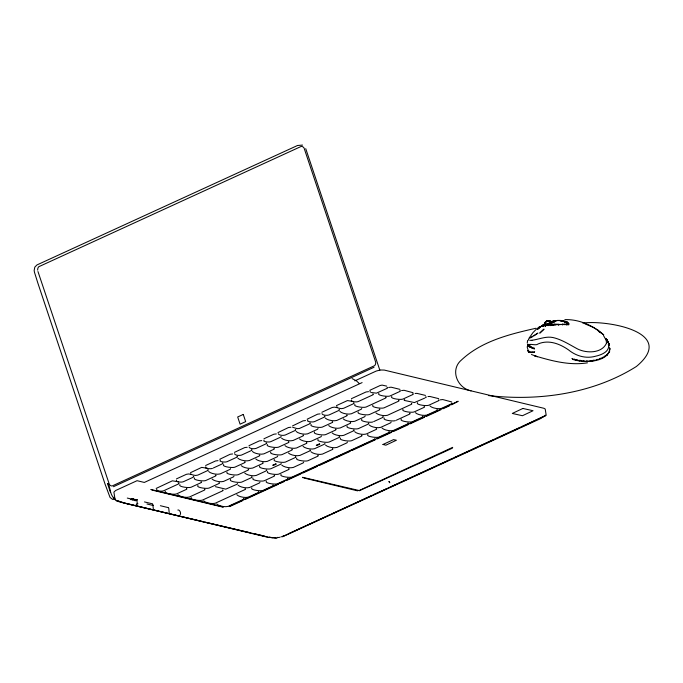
<?xml version="1.0" encoding="UTF-8"?>
<svg xmlns="http://www.w3.org/2000/svg" width="683" height="683" viewBox="0 0 683 683"><rect width="100%" height="100%" fill="white"/><g stroke="black" fill="none" stroke-linecap="round" stroke-linejoin="round"><path stroke-width="1.02" d="M606.461 343.19L606.154 339.622M527.242 343.003L527.617 340.365M571.876 358.49L574.096 359.736L574.053 358.985L576.674 360.419L576.708 359.599L579.807 361.042L579.833 360.18L583.171 361.486L583.18 360.607L586.466 361.623L586.518 360.752L589.694 361.469L589.839 360.624L592.887 361.017L593.126 360.206L596.046 360.283L596.37 359.506L599.187 359.267L599.572 358.507L602.15 358.029L605.155 355.945L604.762 356.714L607.281 354.503L606.931 355.288L609.612 351.557L609.407 352.428L609.851 348.381C608.536 362.938 582.847 363.288 572.422 359.19M545.35 323.657L545.145 322.308C546.724 320.096 549.806 320.651 551.429 322.513L552.095 322.214L551.779 321.573L553.964 321.104M606.393 343.412C601.638 353.47 586.714 353.41 577.792 349.073C569.742 344.813 562.015 339.588 552.999 337.547C545.845 336.027 539.109 339.349 532.142 340.228M537.726 328.344L537.675 328.95M564.875 324.28C556.175 325.023 544.044 322.333 537.512 329.069M602.15 358.029L602.56 357.286M528.796 339.169L528.42 339.818L528.881 340.211M561.81 324.545L567.624 324.101L566.412 322.385L566.711 323.025M156.159 488.422L172.364 480.823L178.237 481.737M190.523 472.67L201.681 467.385L207.555 468.299M177.845 494.654C179.509 496.532 185.844 498.069 189.336 497.045L204.43 490.121L205.02 489.6L204.516 489.199M190.77 473.771L191.112 474.437M208.674 471.518C210.338 473.404 216.665 474.933 220.165 473.908L230.12 469.349L230.589 468.589M219.678 459.309L230.162 454.255L232.63 453.956M212.08 479.022C213.745 480.9 220.08 482.437 223.58 481.413L233.535 476.845L233.996 476.085M203.722 500.852C205.378 502.731 211.713 504.259 215.213 503.243L244.992 489.583L245.581 489.062L245.077 488.661M234.5 453.725C234.961 455.441 239.562 455.783 241.56 455.057L251.515 450.49L252.095 449.96L251.592 449.568M237.829 458.156C239.485 460.035 245.82 461.571 249.321 460.547L259.275 455.988L259.856 455.459L259.352 455.057M249.073 447.049C249.543 448.765 254.136 449.107 256.134 448.372L266.088 443.813L266.677 443.284L266.174 442.883M216.733 503.96C218.389 505.847 224.724 507.375 228.224 506.351L243.541 499.333L244.121 498.803L243.618 498.411M241.236 465.652C242.9 467.539 249.227 469.067 252.727 468.043L262.682 463.484L263.271 462.954L262.767 462.562M252.403 451.472C254.067 453.358 260.394 454.887 263.894 453.862L273.849 449.303L274.438 448.774L273.934 448.381M244.736 473.054C246.401 474.941 252.736 476.469 256.236 475.445L266.191 470.886L266.771 470.356L266.268 469.955M238.034 485.118C239.699 486.996 246.034 488.533 249.534 487.508L259.489 482.941L259.95 482.181M255.809 458.976C257.474 460.854 263.809 462.391 267.309 461.366L277.264 456.799L277.725 456.039M236.822 494.748C238.487 496.635 244.821 498.163 248.322 497.139L258.276 492.58L258.857 492.05L258.353 491.658M277.981 432.578L288.465 427.532L290.932 427.234M278.229 433.679C278.69 435.395 283.291 435.745 285.289 435.011L295.244 430.444L295.824 429.923L295.321 429.522M281.55 438.11C283.214 439.989 289.549 441.525 293.05 440.501L303.004 435.942L303.585 435.413L303.081 435.011M292.555 425.902L303.047 420.848L305.506 420.549M284.965 445.615C286.629 447.493 292.956 449.03 296.456 448.005L306.411 443.438L307 442.908L306.496 442.516M296.132 431.434C297.788 433.312 304.123 434.849 307.623 433.825L317.578 429.257L318.039 428.497M307.128 419.217L317.621 414.163L320.088 413.872M288.465 453.008C290.13 454.895 296.465 456.423 299.965 455.399L309.92 450.84L310.5 450.31L309.997 449.918M281.763 465.072C283.428 466.95 289.763 468.487 293.263 467.462L303.218 462.895L303.679 462.135M299.538 438.93C301.203 440.808 307.538 442.345 311.03 441.32L320.993 436.753L321.454 435.993M321.958 413.633C322.419 415.349 327.02 415.699 329.018 414.965L338.973 410.406L339.553 409.877L339.05 409.476M303.047 446.332C304.703 448.21 311.038 449.747 314.539 448.722L324.493 444.155L324.954 443.395M325.279 418.064C326.944 419.951 333.278 421.479 336.779 420.455L346.733 415.896L347.314 415.366L346.81 414.974M310.919 451.711C312.583 453.589 318.91 455.126 322.41 454.101L332.365 449.534L332.954 449.004L332.45 448.611M328.694 425.569C330.35 427.447 336.685 428.984 340.185 427.959L350.14 423.392L350.729 422.862L350.225 422.47M339.861 411.388C341.517 413.266 347.852 414.803 351.352 413.778L361.307 409.211L361.768 408.451M332.194 432.971C333.859 434.849 340.194 436.386 343.694 435.361L353.649 430.794L354.229 430.264L353.726 429.872M325.492 445.026C327.157 446.904 333.492 448.441 336.984 447.416L346.947 442.857L347.408 442.097M343.267 418.884C344.932 420.762 351.267 422.299 354.759 421.274L364.722 416.715L365.183 415.947M354.648 431.665C356.304 433.543 362.639 435.08 366.139 434.055L376.094 429.487L376.683 428.967L376.179 428.565M375.966 412.908C377.622 414.786 383.957 416.323 387.457 415.298L411.294 404.37L411.875 403.841L411.371 403.448M369.221 424.98C370.886 426.866 377.221 428.395 380.713 427.37L390.676 422.811L391.137 422.051M382.036 428.028C383.701 429.906 390.036 431.443 393.536 430.418L407.836 423.861L408.425 423.332L407.922 422.931M415.443 412.677C417.1 414.555 423.434 416.092 426.935 415.068L436.889 410.5L437.479 409.971L436.975 409.578M430.017 405.992C431.682 407.871 438.016 409.407 441.508 408.383L451.472 403.824L451.933 403.055M544.172 324.357L544.573 323.213C546.058 320.498 549.943 319.516 552.095 322.214M545.102 322.794L547.092 320.916M153.299 508.869L152.838 504.285M169.188 512.677L168.735 508.084M180.175 514.555L180.517 514.034C180.935 512.224 179.194 509.339 177.828 510.039M538.178 328.122L539.954 326.687L540.253 327.328M528.89 338.409L532.86 332.741L536.684 328.856M566.105 324.613L568.58 323.87L567.155 322.086L562.809 320.566L557.166 320.566M568.111 324.545L567.624 324.101M568.307 324.536L566.557 322.325L559.659 320.6M533.799 335.934L537.914 333.099L529.769 338.111M550.78 322.939L549.977 320.788L548.705 321.548L547.962 320.566L546.434 321.223L545.76 322.496M558.651 325.006L558.352 324.365L554.69 324.297L543.105 325.552L539.271 327.046L537.641 328.344L537.948 328.984M456.21 456.953L456.671 456.628M534.678 351.608L533.218 352.522L529.837 352.548L528.659 352.146L527.95 350.686L528.659 352.146L529.197 351.173L529.837 352.548L530.99 351.429L531.511 352.641L532.894 351.514L533.218 352.522L534.465 352.317M156.834 489.259C154.64 490.906 162.016 491.666 163.468 490.855L178.468 483.974L179.048 483.453L178.545 483.052M165.363 491.308C162.964 493.288 173.892 494.91 176.436 493.954L186.399 489.395L186.98 488.866L186.476 488.465M205.762 466.83C203.577 468.47 210.953 469.23 212.404 468.418M179.945 484.623C177.537 486.612 188.465 488.225 191.018 487.278L200.973 482.71L201.553 482.181L201.05 481.788M234.406 452.377L244.736 447.57L247.203 447.28M194.518 477.938C192.119 479.927 203.039 481.541 205.592 480.593L215.546 476.025L216.127 475.505L215.623 475.103M248.979 445.692L259.318 440.894L261.785 440.595M197.925 485.442C195.526 487.423 206.454 489.045 208.998 488.089L218.961 483.53L219.542 483.001L219.038 482.599M321.855 412.284L332.194 407.486C335.951 405.984 339.827 409.826 343.592 408.289L353.546 403.721L354.127 403.192L353.623 402.799M227.08 472.081C224.681 474.062 235.601 475.684 238.154 474.728L248.108 470.16L248.689 469.639L248.185 469.238M336.437 405.608L347.442 400.571L353.316 401.484M191.257 497.506C188.858 499.486 199.786 501.109 202.33 500.152L222.564 490.881L223.153 490.351L222.649 489.959M351.566 399.999C349.372 401.638 356.748 402.398 358.208 401.587L372.824 394.885L373.413 394.356L372.909 393.954M230.581 479.475C228.182 481.464 239.11 483.077 241.654 482.13L251.617 477.562L252.198 477.041L251.694 476.64M354.895 404.43C352.488 406.411 363.416 408.033 365.968 407.077L385.656 398.052L386.236 397.523L385.733 397.13M259.736 466.113C257.337 468.103 268.265 469.716 270.81 468.769L280.764 464.201L281.234 463.441M378.834 393.374C376.435 395.363 387.355 396.977 389.908 396.029L399.862 391.461L400.443 390.941L399.939 390.539M274.31 459.437C271.911 461.418 282.839 463.04 285.383 462.084L295.346 457.516L295.927 456.995L295.423 456.594M358.268 411.943C355.86 413.932 366.788 415.546 369.341 414.59L379.296 410.031L379.876 409.501L379.372 409.108M253.034 478.177C250.635 480.158 261.555 481.78 264.108 480.823L274.062 476.264L274.643 475.735L274.139 475.334M318.039 439.391C315.64 441.372 326.568 442.994 329.112 442.038L339.067 437.479L339.656 436.949L339.152 436.548M267.608 471.492C265.209 473.481 276.137 475.095 278.681 474.147L288.636 469.58L289.225 469.05L288.721 468.658M391.752 396.473C389.353 398.454 400.281 400.076 402.833 399.12L412.788 394.561L413.369 394.031L412.865 393.63M347.195 426.021C344.795 428.01 355.715 429.624 358.268 428.676L368.222 424.109L368.803 423.588L368.299 423.187M296.764 458.131C294.364 460.12 305.284 461.734 307.837 460.777L317.791 456.218L318.372 455.689L317.868 455.296M361.768 419.345C359.369 421.326 370.297 422.948 372.841 421.992M266.396 481.131C263.997 483.112 274.925 484.734 277.469 483.777L287.432 479.218L288.013 478.689L287.509 478.288M281.029 474.42C278.63 476.41 289.558 478.023 292.102 477.075L374.301 439.391L374.762 438.631M340.493 438.085C338.094 440.074 349.013 441.688 351.566 440.74L361.52 436.172L362.101 435.643L361.597 435.25M404.678 399.564L404.097 400.093L404.601 400.486L414.427 402.569L424.8 398.069M384.256 418.022C381.857 420.011 392.785 421.624 395.329 420.677M402.979 409.33C400.579 411.32 411.507 412.933 414.052 411.977L424.006 407.418L424.595 406.889L424.092 406.496M417.552 402.646C415.153 404.635 426.081 406.248 428.634 405.301L438.588 400.733L439.169 400.212L438.665 399.811M367.847 434.465C365.448 436.446 376.367 438.068 378.92 437.111L388.875 432.552L389.455 432.023L388.951 431.622M401.288 419.097C398.889 421.078 409.809 422.7 412.361 421.744L422.316 417.185L422.897 416.656L422.393 416.254M176.615 480.192C174.421 481.831 181.798 482.599 183.257 481.78L193.212 477.221L193.793 476.691L193.289 476.29M220.344 460.146C218.15 461.793 225.527 462.553 226.987 461.734L236.941 457.175L237.522 456.645L237.018 456.253M223.665 464.577C221.266 466.566 232.194 468.179 234.747 467.232L244.702 462.664L245.282 462.135L244.779 461.742M264.073 440.1C261.879 441.747 269.256 442.507 270.707 441.696L280.67 437.129L281.131 436.369M267.394 444.531C264.995 446.52 275.923 448.133 278.468 447.186L288.431 442.618L289.011 442.089L288.508 441.696M307.802 420.062C305.608 421.701 312.985 422.461 314.436 421.65L324.399 417.082L324.98 416.553L324.476 416.16M336.95 406.692L336.369 407.222L336.873 407.623M311.124 424.484C308.725 426.474 319.653 428.087 322.197 427.14L332.16 422.572L332.741 422.051L332.237 421.65M270.81 452.035C268.41 454.016 279.33 455.638 281.883 454.682L291.837 450.123L292.418 449.593L291.914 449.192M314.539 431.989C312.14 433.97 323.059 435.592 325.612 434.636L335.566 430.077L336.147 429.547L335.643 429.146M372.875 405.241C370.476 407.23 381.404 408.844 383.948 407.896L398.531 401.211L399.12 400.682L398.616 400.289M251.822 487.807C249.423 489.796 260.351 491.41 262.895 490.462L272.85 485.895L273.439 485.365L272.935 484.973M425.705 397.651L426.294 397.122L425.791 396.729M530.819 337.675L532.305 336.804M544.769 323.597C542.106 325.091 553.273 322.478 552.223 321.42M534.413 348.031L533.363 348.561L527.874 346.187C528.121 342.174 535.703 346.435 538.195 343.916C548.662 339.46 559.787 343.78 568.555 349.918C576.093 356.074 586.031 358.942 595.559 356.219C601.271 354.972 610.542 351.497 608.297 343.993M132.289 498.744L130.359 499.632L132.673 498.838M133.134 498.769L131.375 499.572L133.518 498.855M133.714 498.906L132.34 499.802M136.045 499.461L134.295 500.272L136.438 499.555M136.634 499.606L134.875 500.408L137.018 499.7M136.959 499.862L135.029 500.75L137.343 499.956M113.48 486.706L374.019 367.275M354.827 380.866L376.231 371.057L380.303 369.998L384.256 370.066L543.864 408.28L545.213 409.032L546.204 415.315L282.583 536.531M362.11 382.608L144.326 482.437L137.052 480.695L115.649 490.505L113.899 492.119L115.103 499.751L116.511 500.938L120.575 502.193L267.932 537.316L277.153 538.016M176.496 478.86L186.433 474.301C190.19 472.798 194.066 476.64 197.831 475.103L207.786 470.536L208.366 470.006L207.863 469.614M205.651 465.49L215.589 460.94L218.056 460.641M263.954 438.768L273.892 434.209L276.359 433.918M351.446 398.659L366.054 391.965L368.521 391.666M213.309 468L222.359 463.859L222.948 463.33L222.445 462.929M137.915 503.772L136.182 504.566L137.309 503.371L136.907 500.81M373.746 421.582L382.796 417.433L383.385 416.903L382.881 416.502M396.277 420.241L409.595 414.137L410.176 413.608L409.672 413.215M229.24 506.351L458.173 401.254L451.625 404.823M230.256 506.299L242.824 500.537M244.753 499.649L278.587 484.145M280.517 483.257L284.384 481.481M286.322 480.593L300.819 473.951M302.757 473.063L317.254 466.421M319.192 465.533L333.688 458.882M335.618 457.994L350.123 451.352M352.052 450.464L375.257 439.826M377.187 438.947L391.692 432.296M393.621 431.408L408.118 424.766M410.056 423.878L424.553 417.228M426.491 416.348L440.987 409.698M442.925 408.81L449.687 405.711M289.575 533.261L305.088 526.158M307.026 525.261L330.299 514.598M332.237 513.71L346.785 507.042M348.723 506.154L371.996 495.482M373.934 494.594L386.535 488.823M390.36 487.073L412.301 477.007M414.214 476.136L436.164 466.071M438.068 465.2L452.573 458.549M454.511 457.661L469.059 450.993M470.997 450.106L477.784 446.989M479.722 446.101L494.27 439.434M496.208 438.546L519.49 427.874M521.428 426.986L545.563 415.512L539.835 418.952L282.463 536.812M134.423 499.256L132.109 500.05M135.857 499.418L133.714 500.135M543.625 324.741L544.172 324.493M282.557 536.368L283.633 535.924M543.711 324.673L542.541 325.304L549.038 323.964M550.583 323.477L554.314 321.77L551.497 321.915M388.653 387.483L391.12 387.193L399.999 389.378M401.578 390.582L404.046 390.283L413.027 392.691M440.262 399.837L442.721 399.546L451.711 401.954M551.13 321.855L552.82 321.275M540.168 326.722L547.715 325.048L548.022 325.689M543.275 324.903C538.588 327.063 562.57 320.429 551.642 321.855M415.085 393.468L416.963 393.374L425.475 395.414M427.959 396.55L429.846 396.464L438.717 398.65M365.064 498.599L366.045 498.274M359.198 490.795L452.257 448.244L452.709 447.339L359.156 490.522L302.501 477.272L302.945 477.759M541.09 326.363L543.198 325.689M454.323 457.61L455.356 457.32M557.943 324.656L568.213 324.271M535.984 328.258C509.791 334.132 481.728 341.073 461.571 359.89C449.721 369.665 457.14 387.978 471.048 390.855M557.319 320.532L551.924 321.522L552.223 322.163M587.482 362.835C569.622 365.721 551.531 360.846 534.507 355.749L537.41 356.765M557.968 320.387L555.253 320.856L555.552 321.497M115.444 499.393L112.516 499.375L110.023 497.378L105.045 484.085L37.881 283.155L34.466 272.269L34.15 270.502L34.824 267.104L36.959 264.936L297.523 145.496L302.56 145.086M545.375 326.201L545.068 325.552L547.604 325.134L558.045 324.579M551.659 325.484L553.29 325.304M529.965 340.356L531.955 340.236M582.838 323.102C606.163 319.738 678.031 331.972 636.377 366.489C593.092 393.784 538.725 401.348 488.482 395.551M556.218 324.621L550.43 325.014L550.729 325.654M564.525 324.681L568.358 324.314L568.777 323.862L568.239 322.982M564.867 319.618C578.86 319.2 592.571 325.21 602.935 334.397M557.806 320.421L560.453 320.421M560.291 320.455L567.01 322.145L568.777 324.169M273.584 537.862L276.265 538.059M529.914 344.838L528.147 344.676L529.735 344.906L527.985 344.864L529.615 345.06L527.865 345.282L529.624 345.385L527.874 346.187L530.102 345.88L529.769 347.195L531.374 346.546L531.664 347.946L532.962 347.297L533.363 348.561L534.541 349.022M564.935 322.128L564.636 321.48L562.348 320.788L560.888 320.634L561.187 321.275M269.435 537.18L272.568 537.649M268.53 537.171L272.688 537.803M203.423 521.744L125.177 503.158M205.489 522.23L249.833 532.663M254.99 533.875L264.27 536.053M267.497 536.923L125.331 503.354L116.341 500.332L117.126 500.741M386.774 386.151L382.13 385.11L380.226 385.468L369.887 390.266L370.323 392.281M371.347 392.529L376.435 393.16L387.005 388.388L387.585 387.859L387.082 387.457M303.978 478.006L357.593 490.846M223.554 507.008L150.858 489.446L152.002 489.95M222.829 507.11L152.608 490.206M144.48 501.92L152.514 503.841M160.377 505.719L168.402 507.648M127.294 498.069L136.515 500.28M146.973 503.994L153.504 505.557M122.214 502.338L124.186 502.884M564.525 321.599L565.601 321.924L565.302 321.283M117.946 501.006L121.224 502.073M585.083 323.913L593.339 327.37L597.924 330.162M537.034 356.628L531.451 354.486M545.154 415.187L545.452 415.264M309.903 422.845L310.406 423.238L309.817 423.767L299.248 428.54L297.242 428.642L292.64 427.268M352.163 378.613L356.424 380.849L359.326 383.556M114.855 498.564C109.724 495.662 110.766 488.089 108.016 483.538M113.156 497.933L114.36 498.633M598.317 331.212L600.485 332.766M597.642 329.957L603.755 334.824M527.805 344.112L528.343 344.608M547.305 320.865L547.689 321.283L548.936 320.523L549.747 322.103L551.036 321.36L551.429 322.513M603.499 335.558L606.077 340.066M606.956 339.912L609.074 344.189L606.145 338.725L609.074 344.189M528.463 351.361L527.131 346.81M607.161 339.605L608.527 343.259M237.505 483.487L237.035 484.247L225.749 489.156L215.427 486.689M568.666 323.494L568.965 324.135M568.06 323.016L568.358 323.657M567.915 323.605L568.657 324.963M567.155 322.086L567.462 322.735M567.01 322.145L567.308 322.794M567.727 323.631L568.034 324.271M566.557 322.325L566.856 322.965M567.078 324.237L567.385 324.954M565.14 321.334L565.439 321.975M566.301 324.288L566.548 325.014M564.465 321.531L564.764 322.171M563.646 320.882L563.945 321.522M562.809 320.566L563.108 321.206M562.485 320.592L562.783 321.232M562.348 320.788L562.647 321.428M562.058 320.797L562.357 321.445M562.527 324.16L562.835 324.809M562.382 324.237L562.69 324.877M558.446 324.288L558.754 324.929M555.697 321.462L555.39 320.822L552.718 321.283L553.017 321.932M554.827 320.95L555.125 321.599M554.681 320.984L554.98 321.633M554.587 324.22L554.989 324.946M550.549 324.929L550.848 325.569M548.167 324.69L548.466 325.33M548.056 324.775L548.355 325.424M545.734 325.091L546.033 325.731M545.205 325.458L545.504 326.107M543.463 325.398L543.762 326.047M543.105 325.552L543.497 326.337M542.865 325.808L543.164 326.448M540.116 327.405L539.818 326.756L538.639 327.678L538.938 328.318M539.408 326.978L539.707 327.618M539.271 327.046L539.57 327.695M538.793 327.592L539.092 328.241M537.581 328.412L537.956 329.18M608.937 344.215L608.374 342.644L609.501 345.88M305.745 148.663L379.859 370.246M37.966 271.535L109.34 484.367A4.166 3.278 82 0 0 112.123 485.98L374.6 365.661A4.166 3.278 82 0 0 375.71 362.263L304.063 148.032A4.183 3.295 82 0 0 301.263 146.393L38.786 266.712A4.183 3.295 82 0 0 37.685 270.135M107.521 483.607L110.467 492.409M609.509 347.527L609.791 349.286M281.592 536.59A2.177 0.478 -13.4 0 1 280.875 536.949M279.842 537.265A2.177 0.478 -13.4 0 1 277.571 537.325M541.354 417.526A2.177 0.461 -15.7 0 1 540.449 417.911M382.967 444.471L385.878 445.171L396.43 440.228L393.502 439.647L382.967 444.471M543.916 329.223L539.869 333.022L543.916 329.223M522.888 408.451L512.284 413.446L522.444 415.725L533.047 410.731L522.888 408.451M243.268 414.427L237.684 416.98L240.092 424.177L245.667 421.624L243.268 414.427M275.761 463.919C267.548 467.035 278.673 464.09 275.761 463.919M319.32 443.959C311.217 447.134 322.12 444.027 319.32 443.959M389.319 481.805L388.875 481.498L389.78 482.753L389.319 481.805"/></g></svg>
